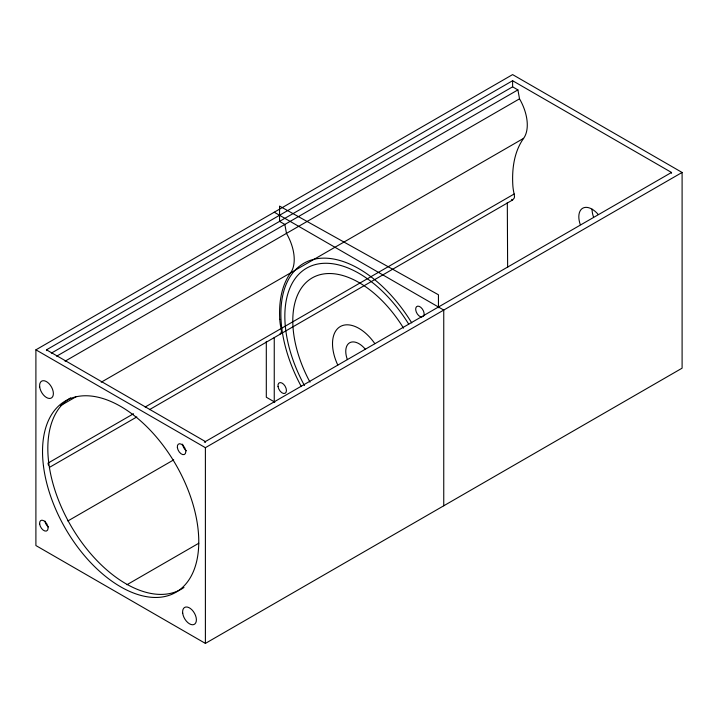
<?xml version="1.0" encoding="UTF-8"?>
<svg xmlns="http://www.w3.org/2000/svg" width="718" height="718" viewBox="0 0 718 718"><rect width="100%" height="100%" fill="white"/><g stroke="black" fill="none" stroke-linecap="round" stroke-linejoin="round"><path stroke-width="1.08" d="M51.346 353.139L512.607 86.833L517.902 89.894L519.527 98.824A37.453 21.621 60 0 1 523.61 138.341C514.124 151.686 511.916 168.784 512.796 184.768A43.322 25.013 60 0 0 514.142 193.986L514.483 196.49A7.108 4.102 60 0 1 514.205 198.087L512.607 199.981L149.425 409.664M279.553 334.534L281.151 332.64A7.108 4.102 60 0 0 281.429 331.043L281.106 328.548M35.9 349.828L512.607 74.6L682.1 172.455L682.1 368.172L205.393 643.4L35.9 545.545L35.9 349.828L205.393 447.682L682.1 172.455M46.49 350.59L46.49 349.828L512.607 80.721L671.51 172.455L671.51 173.226M56.641 356.2L517.902 89.894M65.069 361.199L519.527 98.824M60.42 405.76L75.955 396.794M101.202 382.218L523.61 138.341M48.052 463.101L133.512 413.756M145.162 407.034L514.169 193.995M49.407 467.409L136.806 416.952M67.86 520.972L173.702 459.861M204.334 442.18L671.51 172.455M126.915 584.739L198.778 543.248M511.611 199.407L512.607 199.981M507.635 267.455L507.312 202.503M274.249 212.214L443.751 310.068L443.751 505.786M274.823 402.143L266.306 397.225L266.306 341.409M46.49 349.828L205.393 441.561L205.393 442.333M48.178 463.64L48.366 465.147M279.742 319.322C278.862 303.337 281.07 286.24 290.557 272.894A37.453 21.621 60 0 0 286.473 233.377L284.849 224.447L279.553 221.386L279.553 206.093L438.447 294.784L438.447 307.735M512.607 80.721L512.607 86.833M274.249 337.469L274.249 402.34M205.393 447.682L205.393 643.4M281.079 328.539A43.322 25.013 60 0 1 279.769 319.339M183.97 587.459A110.491 63.794 60 0 1 72.15 527.909A110.491 63.794 60 0 1 70.696 397.871M580.297 224.68A18.731 10.815 60 0 1 582.693 208.229A18.731 10.815 60 0 1 598.139 214.377M593.535 217.033A18.731 10.815 60 0 1 592.054 209.153M186.474 450.805A5.995 3.455 60 0 1 182.632 444.155M48.366 526.976A5.995 3.455 60 0 1 44.974 521.088M421.942 317.069A5.995 3.455 60 0 1 415.722 309.871A5.995 3.455 60 0 1 420.811 307.34A5.995 3.455 60 0 1 423.476 316.306M301.345 386.598A110.491 63.794 60 0 1 303.759 263.318A110.491 63.794 60 0 1 411.728 322.867M304.468 385.548A104.873 60.545 60 0 1 306.299 268.335A104.873 60.545 60 0 1 408.695 324.132M337.801 365.085A37.453 21.621 60 0 1 340.269 326.564A37.453 21.621 60 0 1 374.868 343.68M347.377 359.619A18.731 10.815 60 0 1 349.639 342.782A18.731 10.815 60 0 1 365.345 349.244M310.005 382.138A93.636 54.056 60 0 1 312.186 277.911A93.636 54.056 60 0 1 403.534 328.144M43.502 466.296A110.491 63.794 60 0 0 169.888 595.078A110.491 63.794 60 0 0 148.554 428.458A110.491 63.794 60 0 0 43.502 466.296M182.704 613.208A9.738 5.618 60 0 0 193.842 624.552A9.738 5.618 60 0 0 191.966 609.869A9.738 5.618 60 0 0 182.704 613.208M39.696 386.903A9.738 5.618 60 0 0 50.834 398.257A9.738 5.618 60 0 0 48.95 383.574A9.738 5.618 60 0 0 39.696 386.903M177.373 447.565A5.995 3.455 60 0 0 184.23 454.548A5.995 3.455 60 0 0 183.072 445.519A5.995 3.455 60 0 0 177.373 447.565M39.661 524.023A5.995 3.455 60 0 0 46.517 531.006A5.995 3.455 60 0 0 45.36 521.968A5.995 3.455 60 0 0 39.661 524.023M278.037 386.58A5.995 3.455 60 0 0 284.974 393.356A5.995 3.455 60 0 0 283.583 384.229A5.995 3.455 60 0 0 278.037 386.58"/></g></svg>
